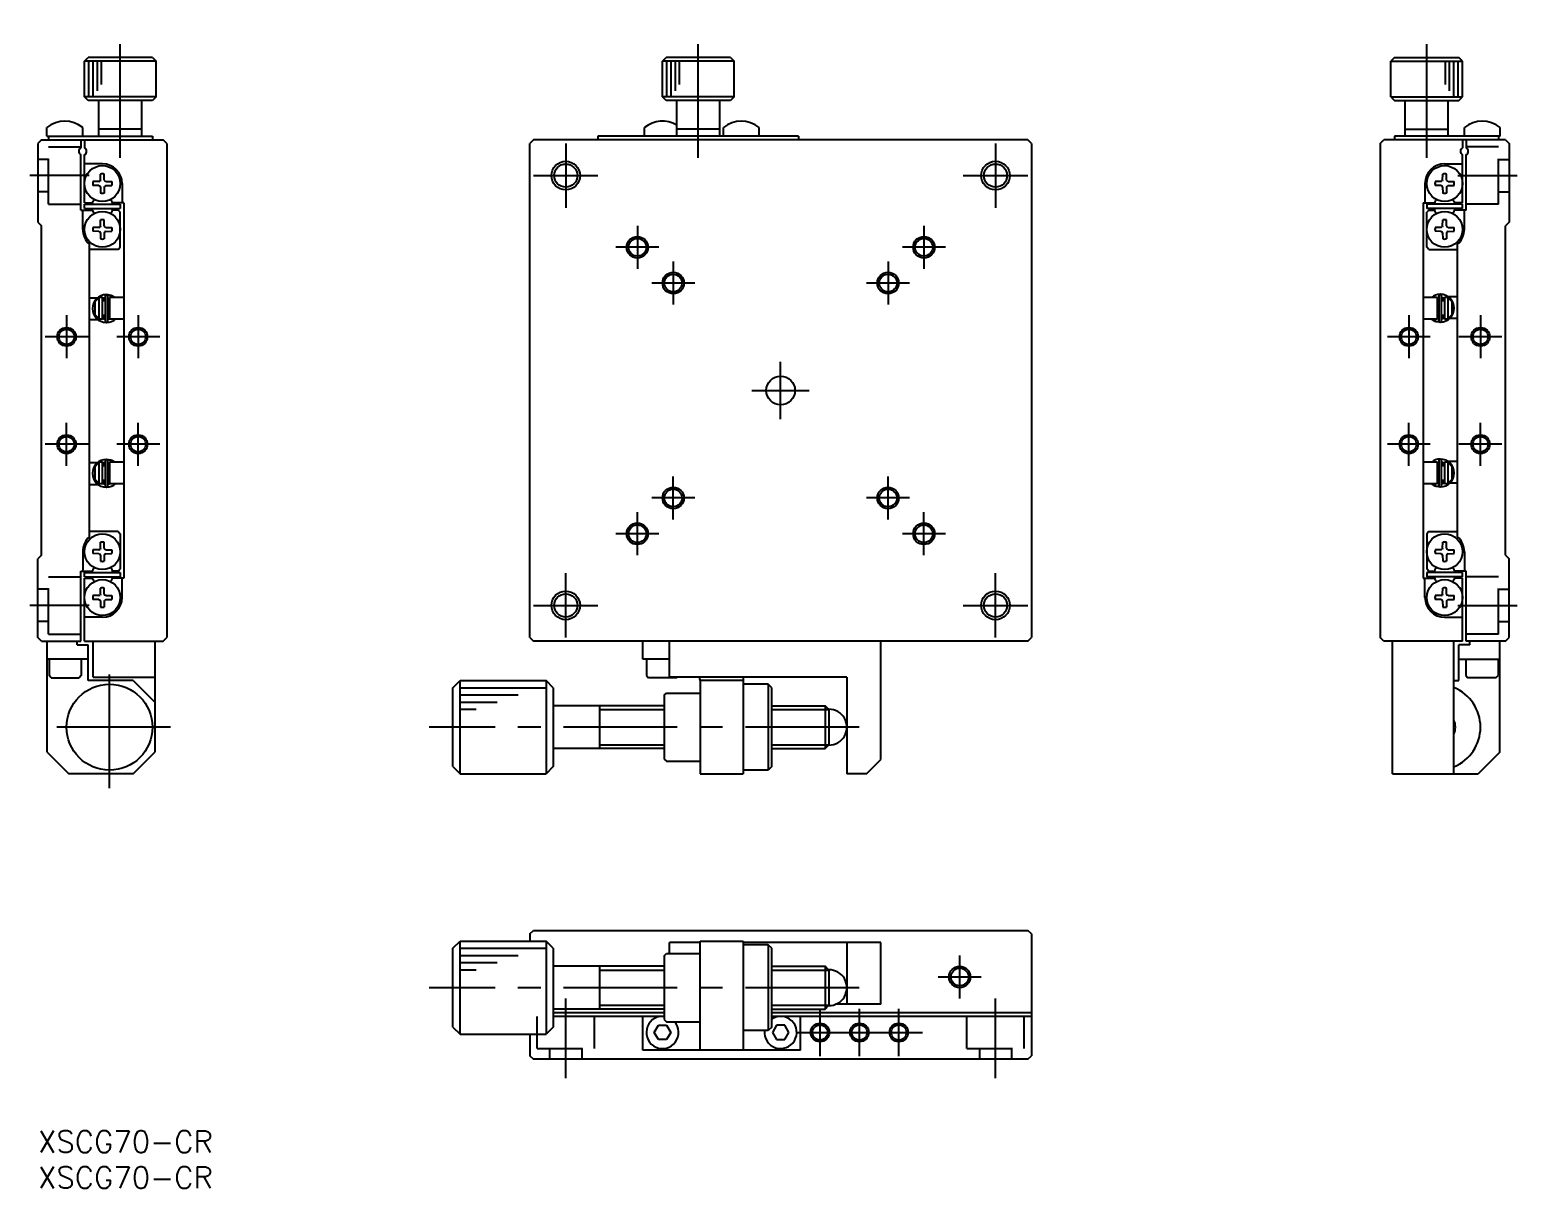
# Model space of a CAD drawing. Extents: x -1 to 207, y -8 to 292.
# Drawn here: x -1.1 to 206.5, y -8 to 153.7 of the extents above; entities that cross this region are included whole.
import ezdxf

# ---------------------------------------------------------------- set-up
doc = ezdxf.new("R2010")
doc.units = 0
doc.header["$LTSCALE"] = 0.5
doc.linetypes.add('CENTER', pattern=[50.8, 31.75, -6.35, 6.35, -6.35])
doc.linetypes.add('DASHED', pattern=[19.05, 12.7, -6.35])
for name, color, linetype in [('MSM_CENTER', 1, 'CENTER'), ('MSM_CONTINUOUS', 7, 'CONTINUOUS'), ('MSM_DASHED', 4, 'DASHED'), ('MSM_NARROW', 5, 'CONTINUOUS'), ('MSM_PART_NUMBER', 7, 'CONTINUOUS')]:
    doc.layers.add(name, color=color, linetype=linetype)
doc.styles.get("Standard").update_dxf_attribs({"font": 'txt.shx', "height": 3, "bigfont": 'bigfont.shx'})

# ---------------------------------------------------------------- blocks, each defined once
blk = doc.blocks.new('*U2')
at = {"layer": 'MSM_PART_NUMBER'}
blk.add_text('XSCG70-CR', height=3, dxfattribs=at).set_placement((0, -3))
blk = doc.blocks.new('*U3')
at = {"layer": 'MSM_PART_NUMBER'}
blk.add_text('XSCG70-CR', height=3, dxfattribs=at).set_placement((0, -8))

msp = doc.modelspace()

# ---------------------------------------------------------------- linework, layer by layer
at = {"layer": 'MSM_CENTER'}
for p, q in [((11.5, 135.84), (11.5, 153.74)), ((92.19, 135.84), (92.19, 153.74)), ((193.89, 135.84), (193.89, 153.74)), ((73.69, 137.87), (73.69, 128.87)), ((133.69, 137.87), (133.69, 128.87)), ((7.15, 133.37), (-1.14, 133.37)), ((69.19, 133.37), (78.19, 133.37)), ((129.19, 133.37), (138.19, 133.37)), ((198.24, 133.37), (206.53, 133.37)), ((83.69, 126.37), (83.69, 120.37)), ((123.69, 126.37), (123.69, 120.37)), ((86.69, 123.37), (80.69, 123.37)), ((126.69, 123.37), (120.69, 123.37)), ((88.69, 121.37), (88.69, 115.37)), ((118.69, 121.37), (118.69, 115.37)), ((91.69, 118.37), (85.69, 118.37)), ((121.69, 118.37), (115.69, 118.37)), ((4, 113.87), (4, 107.87)), ((14, 113.87), (14, 107.87)), ((191.39, 113.87), (191.39, 107.87)), ((201.39, 113.87), (201.39, 107.87)), ((7, 110.87), (1, 110.87)), ((17, 110.87), (11, 110.87)), ((194.39, 110.87), (188.39, 110.87)), ((204.39, 110.87), (198.39, 110.87)), ((103.69, 99.37), (103.69, 107.37)), ((99.69, 103.37), (107.69, 103.37)), ((4, 92.87), (4, 98.87)), ((14, 92.87), (14, 98.87)), ((191.39, 92.87), (191.39, 98.87)), ((201.39, 92.87), (201.39, 98.87)), ((7, 95.87), (1, 95.87)), ((17, 95.87), (11, 95.87)), ((194.39, 95.87), (188.39, 95.87)), ((204.39, 95.87), (198.39, 95.87)), ((88.69, 85.37), (88.69, 91.37)), ((118.69, 85.37), (118.69, 91.37)), ((91.69, 88.37), (85.69, 88.37)), ((121.69, 88.37), (115.69, 88.37)), ((83.69, 80.37), (83.69, 86.37)), ((123.69, 80.37), (123.69, 86.37)), ((86.69, 83.37), (80.69, 83.37)), ((126.69, 83.37), (120.69, 83.37)), ((73.69, 68.87), (73.69, 77.87)), ((133.69, 68.87), (133.69, 77.87)), ((7.15, 73.37), (-1.14, 73.37)), ((69.19, 73.37), (78.19, 73.37)), ((129.19, 73.37), (138.19, 73.37)), ((198.24, 73.37), (206.53, 73.37)), ((10, 47.87), (10, 64.87)), ((18.5, 56.37), (2.26, 56.37)), ((114.64, 56.37), (54.63, 56.37)), ((128.69, 18.5), (128.69, 24.5)), ((125.69, 21.5), (131.69, 21.5)), ((114.64, 20), (54.63, 20)), ((73.69, 7.37), (73.69, 18.5)), ((109.19, 10.45), (109.19, 17.05)), ((114.69, 10.45), (114.69, 17.05)), ((120.19, 10.45), (120.19, 17.05)), ((133.69, 7.37), (133.69, 18.5)), ((105.89, 13.75), (117.99, 13.75)), ((111.39, 13.75), (123.49, 13.75))]:
    msp.add_line(p, q, dxfattribs=at)
at = {"layer": 'MSM_CONTINUOUS'}
for p, q in [((6.5, 149.37), (7, 149.87)), ((16, 149.87), (7, 149.87)), ((16, 149.87), (16.5, 149.37)), ((87.19, 149.37), (87.69, 149.87)), ((96.69, 149.87), (87.69, 149.87)), ((96.69, 149.87), (97.19, 149.37)), ((189.39, 149.87), (188.89, 149.37)), ((189.39, 149.87), (198.39, 149.87)), ((198.89, 149.37), (198.39, 149.87)), ((6.5, 144.37), (6.5, 149.37)), ((16.5, 149.37), (6.5, 149.37)), ((16.5, 144.37), (16.5, 149.37)), ((87.19, 144.37), (87.19, 149.37)), ((97.19, 149.37), (87.19, 149.37)), ((97.19, 144.37), (97.19, 149.37)), ((188.89, 144.37), (188.89, 149.37)), ((188.89, 149.37), (198.89, 149.37)), ((198.89, 144.37), (198.89, 149.37)), ((7, 143.87), (6.5, 144.37)), ((16.5, 144.37), (6.5, 144.37)), ((16, 143.87), (7, 143.87)), ((8.5, 138.87), (8.5, 143.87)), ((14.5, 138.87), (14.5, 143.87)), ((16.5, 144.37), (16, 143.87)), ((87.69, 143.87), (87.19, 144.37)), ((97.19, 144.37), (87.19, 144.37)), ((96.69, 143.87), (87.69, 143.87)), ((89.19, 138.87), (89.19, 143.87)), ((95.19, 138.87), (95.19, 143.87)), ((97.19, 144.37), (96.69, 143.87)), ((188.89, 144.37), (189.39, 143.87)), ((188.89, 144.37), (198.89, 144.37)), ((189.39, 143.87), (198.39, 143.87)), ((190.89, 138.87), (190.89, 143.87)), ((196.89, 138.87), (196.89, 143.87)), ((198.39, 143.87), (198.89, 144.37)), ((1.25, 138.87), (1.25, 140.09)), ((6.25, 138.87), (6.25, 140.09)), ((14.5, 139.87), (8.5, 139.87)), ((84.69, 138.87), (84.69, 140.09)), ((95.19, 139.87), (89.19, 139.87)), ((95.69, 138.87), (95.69, 140.09)), ((100.69, 138.87), (100.69, 140.09)), ((190.89, 139.87), (196.89, 139.87)), ((199.14, 138.87), (199.14, 140.09)), ((204.14, 138.87), (204.14, 140.09)), ((0.5, 138.37), (0, 137.87)), ((0, 137.87), (0, 126.87)), ((0.5, 138.37), (17.5, 138.37)), ((1.25, 138.87), (16, 138.87)), ((1.5, 138.87), (1.5, 138.37)), ((6, 138.37), (6, 137.23)), ((6.5, 138.37), (6.5, 137.23)), ((16, 138.87), (16, 138.37)), ((18, 137.87), (17.5, 138.37)), ((18, 137.87), (18, 68.87)), ((69.19, 138.37), (68.69, 137.87)), ((68.69, 68.87), (68.69, 137.87)), ((138.19, 138.37), (69.19, 138.37)), ((78.19, 138.87), (78.19, 138.37)), ((106.19, 138.87), (78.19, 138.87)), ((106.19, 138.87), (106.19, 138.37)), ((138.69, 137.87), (138.19, 138.37)), ((138.69, 137.87), (138.69, 68.87)), ((138.69, 137.37), (138.69, 69.37)), ((187.39, 137.87), (187.89, 138.37)), ((187.39, 137.87), (187.39, 68.87)), ((204.89, 138.37), (187.89, 138.37)), ((204.14, 138.87), (189.39, 138.87)), ((189.39, 138.87), (189.39, 138.37)), ((198.89, 138.37), (198.89, 137.23)), ((199.39, 138.37), (199.39, 137.23)), ((203.89, 138.87), (203.89, 138.37)), ((204.89, 138.37), (205.39, 137.87)), ((205.39, 137.87), (205.39, 126.87)), ((6, 128.57), (6, 136.31)), ((6.5, 129.57), (6.5, 136.31)), ((9, 135.02), (6.5, 135.02)), ((196.39, 135.02), (198.89, 135.02)), ((198.89, 129.57), (198.89, 136.31)), ((199.39, 128.57), (199.39, 136.31)), ((8.73, 132.75), (8.74, 133.59)), ((9.27, 132.75), (9.26, 133.59)), ((196.11, 132.75), (196.13, 133.59)), ((196.66, 132.75), (196.65, 133.59)), ((8.5, 132.54), (7.68, 132.53)), ((8.5, 131.99), (7.68, 132.01)), ((8.5, 132.54), (8.67, 132.62)), ((8.5, 131.99), (8.67, 131.92)), ((8.73, 132.75), (8.67, 132.62)), ((8.73, 131.79), (8.67, 131.92)), ((8.73, 131.79), (8.74, 130.94)), ((9.27, 131.79), (9.26, 130.94)), ((9.27, 132.75), (9.33, 132.62)), ((9.27, 131.79), (9.33, 131.92)), ((9.5, 132.54), (9.33, 132.62)), ((9.5, 131.99), (9.33, 131.92)), ((9.5, 132.54), (10.32, 132.53)), ((9.5, 131.99), (10.32, 132.01)), ((11.75, 132.27), (11.75, 129.57)), ((193.64, 132.27), (193.64, 129.57)), ((195.89, 132.54), (195.06, 132.53)), ((195.89, 131.99), (195.06, 132.01)), ((195.89, 132.54), (196.05, 132.62)), ((195.89, 131.99), (196.05, 131.92)), ((196.11, 132.75), (196.05, 132.62)), ((196.11, 131.79), (196.05, 131.92)), ((196.11, 131.79), (196.13, 130.94)), ((196.66, 131.79), (196.65, 130.94)), ((196.66, 132.75), (196.72, 132.62)), ((196.66, 131.79), (196.72, 131.92)), ((196.89, 132.54), (196.72, 132.62)), ((196.89, 131.99), (196.72, 131.92)), ((196.89, 132.54), (197.71, 132.53)), ((196.89, 131.99), (197.71, 132.01)), ((6.5, 129.57), (7.59, 129.57)), ((6.5, 129.37), (11.5, 129.37)), ((6.5, 128.77), (6.5, 129.37)), ((6.5, 128.77), (11.5, 128.77)), ((12, 129.57), (10.41, 129.57)), ((11.5, 129.37), (11.5, 128.77)), ((12, 129.57), (12, 77.17)), ((193.39, 129.57), (194.97, 129.57)), ((193.39, 129.57), (193.39, 77.17)), ((198.89, 129.37), (193.89, 129.37)), ((193.89, 129.37), (193.89, 128.77)), ((198.89, 128.77), (193.89, 128.77)), ((198.89, 129.57), (197.8, 129.57)), ((198.89, 128.77), (198.89, 129.37)), ((0, 126.87), (0.5, 126.37)), ((6, 128.57), (7.59, 128.57)), ((6.25, 125.87), (6.25, 128.57)), ((8.73, 126.35), (8.74, 127.19)), ((9.27, 126.35), (9.26, 127.19)), ((11.2, 128.57), (10.41, 128.57)), ((11.2, 128.57), (11.5, 128.27)), ((11.5, 123.37), (11.5, 128.27)), ((194.19, 128.57), (193.89, 128.27)), ((193.89, 123.37), (193.89, 128.27)), ((194.19, 128.57), (194.97, 128.57)), ((196.11, 126.35), (196.13, 127.19)), ((196.66, 126.35), (196.65, 127.19)), ((199.39, 128.57), (197.8, 128.57)), ((199.14, 125.87), (199.14, 128.57)), ((205.39, 126.87), (204.89, 126.37)), ((0.5, 80.37), (0.5, 126.37)), ((8.5, 126.14), (7.68, 126.13)), ((8.5, 125.59), (7.68, 125.61)), ((8.5, 126.14), (8.67, 126.22)), ((8.5, 125.59), (8.67, 125.52)), ((8.73, 126.35), (8.67, 126.22)), ((8.73, 125.39), (8.67, 125.52)), ((8.73, 125.39), (8.74, 124.54)), ((9.27, 125.39), (9.26, 124.54)), ((9.27, 126.35), (9.33, 126.22)), ((9.27, 125.39), (9.33, 125.52)), ((9.5, 126.14), (9.33, 126.22)), ((9.5, 125.59), (9.33, 125.52)), ((9.5, 126.14), (10.32, 126.13)), ((9.5, 125.59), (10.32, 125.61)), ((195.89, 126.14), (195.06, 126.13)), ((195.89, 125.59), (195.06, 125.61)), ((195.89, 126.14), (196.05, 126.22)), ((195.89, 125.59), (196.05, 125.52)), ((196.11, 126.35), (196.05, 126.22)), ((196.11, 125.39), (196.05, 125.52)), ((196.11, 125.39), (196.13, 124.54)), ((196.66, 125.39), (196.65, 124.54)), ((196.66, 126.35), (196.72, 126.22)), ((196.66, 125.39), (196.72, 125.52)), ((196.89, 126.14), (196.72, 126.22)), ((196.89, 125.59), (196.72, 125.52)), ((196.89, 126.14), (197.71, 126.13)), ((196.89, 125.59), (197.71, 125.61)), ((204.89, 80.37), (204.89, 126.37)), ((7.2, 82.95), (7.2, 123.79)), ((11.2, 123.07), (7.2, 123.07)), ((11.2, 123.07), (11.5, 123.37)), ((194.19, 123.07), (193.89, 123.37)), ((194.19, 123.07), (198.19, 123.07)), ((198.19, 82.95), (198.19, 123.79)), ((8, 115.78), (8.5, 116.31)), ((8.5, 116.37), (8.5, 113.37)), ((9, 116.37), (8.5, 116.37)), ((9, 113.37), (9, 116.37)), ((9, 116.26), (9.38, 116.35)), ((9.38, 116.56), (9.38, 113.06)), ((10.36, 116.59), (9.6, 116.76)), ((9.77, 116.59), (9.76, 116.58)), ((9.8, 116.6), (9.77, 116.59)), ((9.77, 113.06), (9.77, 116.56)), ((9.84, 116.61), (9.8, 116.6)), ((9.87, 116.63), (9.84, 116.61)), ((9.9, 116.63), (9.87, 116.63)), ((9.93, 116.64), (9.9, 116.63)), ((9.97, 116.65), (9.93, 116.64)), ((10, 116.65), (9.97, 116.65)), ((10.04, 116.65), (10, 116.65)), ((10, 116.37), (10, 113.37)), ((12, 116.37), (10, 116.37)), ((10.07, 116.65), (10.04, 116.65)), ((10.1, 116.65), (10.07, 116.65)), ((10.14, 116.65), (10.1, 116.65)), ((10.17, 116.65), (10.14, 116.65)), ((10.21, 116.64), (10.17, 116.65)), ((10.24, 116.63), (10.21, 116.64)), ((10.27, 116.62), (10.24, 116.63)), ((10.27, 116.38), (10.26, 116.37)), ((10.31, 116.61), (10.27, 116.62)), ((10.34, 116.59), (10.27, 116.37)), ((10.28, 116.39), (10.27, 116.38)), ((10.29, 116.42), (10.28, 116.41)), ((10.28, 116.41), (10.28, 116.39)), ((10.3, 116.45), (10.29, 116.44)), ((10.29, 116.44), (10.29, 116.42)), ((10.31, 116.48), (10.3, 116.46)), ((10.3, 116.46), (10.3, 116.45)), ((10.34, 116.6), (10.31, 116.61)), ((10.32, 116.5), (10.31, 116.49)), ((10.31, 116.49), (10.31, 116.48)), ((10.33, 116.53), (10.32, 116.52)), ((10.32, 116.52), (10.32, 116.5)), ((10.33, 116.6), (10.34, 116.6)), ((10.34, 116.57), (10.33, 116.56)), ((10.33, 116.56), (10.33, 116.55)), ((10.33, 116.55), (10.33, 116.54)), ((10.33, 116.54), (10.33, 116.53)), ((10.73, 116.37), (10.34, 116.6)), ((10.34, 116.6), (10.34, 116.6)), ((10.34, 116.6), (10.34, 116.59)), ((10.34, 116.59), (10.34, 116.59)), ((10.34, 116.59), (10.34, 116.59)), ((10.34, 116.59), (10.34, 116.58)), ((10.34, 116.58), (10.34, 116.57)), ((10.34, 116.57), (10.34, 116.57)), ((195.39, 116.37), (193.39, 116.37)), ((195.01, 116.64), (195, 116.64)), ((195.05, 116.66), (195.01, 116.65)), ((195.01, 116.65), (195.02, 116.65)), ((195.02, 116.65), (195.02, 116.65)), ((195.02, 116.65), (195.02, 116.65)), ((195.06, 116.66), (195.05, 116.66)), ((195.05, 116.66), (195.05, 116.66)), ((195.07, 116.67), (195.06, 116.66)), ((195.06, 116.66), (195.06, 116.66)), ((195.06, 116.66), (195.06, 116.66)), ((195.06, 116.66), (195.06, 116.66)), ((195.06, 116.66), (195.06, 116.66)), ((195.07, 116.67), (195.07, 116.67)), ((195.07, 116.67), (195.07, 116.67)), ((195.07, 116.67), (195.07, 116.67)), ((195.07, 116.67), (195.07, 116.67)), ((195.39, 113.37), (195.39, 116.37)), ((195.39, 116.29), (195.39, 116.29)), ((195.58, 116.61), (195.58, 113.11)), ((195.97, 113.11), (195.97, 116.61)), ((195.97, 116.4), (196.39, 116.29)), ((196.19, 116.36), (196.19, 115.87)), ((196.39, 116.37), (196.39, 113.37)), ((196.89, 116.37), (196.39, 116.37)), ((198.19, 116.47), (196.87, 116.47)), ((196.89, 113.37), (196.89, 116.37)), ((196.89, 116.31), (197.39, 115.78)), ((8.28, 116.27), (7.2, 116.27)), ((8, 113.95), (8, 115.78)), ((9.38, 115.87), (9, 115.87)), ((9.2, 116.27), (9.02, 116.27)), ((9.2, 115.87), (9.2, 116.27)), ((9.77, 116.03), (9.78, 116.05)), ((9.77, 116.02), (9.77, 116.03)), ((9.77, 116), (9.77, 116.02)), ((9.77, 115.99), (9.77, 116)), ((9.77, 115.97), (9.77, 115.99)), ((9.77, 115.96), (9.77, 115.97)), ((10, 115.87), (9.77, 115.87)), ((9.78, 116.06), (9.79, 116.08)), ((9.78, 116.05), (9.78, 116.06)), ((9.79, 116.09), (9.8, 116.1)), ((9.79, 116.08), (9.79, 116.09)), ((9.8, 116.1), (9.81, 116.12)), ((9.81, 116.12), (9.82, 116.13)), ((9.82, 116.14), (9.83, 116.15)), ((9.82, 116.13), (9.82, 116.14)), ((9.83, 116.15), (9.84, 116.16)), ((9.84, 116.16), (9.85, 116.18)), ((9.85, 116.18), (9.86, 116.19)), ((9.86, 116.19), (9.88, 116.2)), ((9.88, 116.2), (9.89, 116.21)), ((9.89, 116.21), (9.9, 116.21)), ((9.9, 116.21), (9.91, 116.22)), ((9.91, 116.22), (9.93, 116.23)), ((9.93, 116.23), (9.94, 116.24)), ((9.94, 116.24), (9.95, 116.24)), ((9.95, 116.24), (9.97, 116.25)), ((9.97, 116.25), (9.98, 116.25)), ((9.98, 116.25), (10, 116.26)), ((10, 116.26), (10, 116.26)), ((195.39, 116.29), (195.4, 116.29)), ((195.58, 115.97), (195.39, 115.97)), ((195.58, 115.87), (195.39, 115.87)), ((195.4, 116.29), (195.42, 116.28)), ((195.42, 116.28), (195.43, 116.27)), ((195.43, 116.27), (195.44, 116.26)), ((195.44, 116.26), (195.46, 116.26)), ((195.46, 116.26), (195.47, 116.25)), ((195.47, 116.25), (195.48, 116.24)), ((195.48, 116.24), (195.49, 116.23)), ((195.49, 116.23), (195.5, 116.22)), ((195.5, 116.22), (195.51, 116.21)), ((195.51, 116.21), (195.52, 116.19)), ((195.52, 116.19), (195.53, 116.18)), ((195.53, 116.18), (195.54, 116.17)), ((195.54, 116.17), (195.55, 116.16)), ((195.55, 116.16), (195.55, 116.14)), ((195.55, 116.14), (195.56, 116.13)), ((195.56, 116.13), (195.56, 116.12)), ((195.56, 116.12), (195.57, 116.1)), ((195.57, 116.1), (195.57, 116.09)), ((195.57, 116.09), (195.58, 116.07)), ((195.58, 116.07), (195.58, 116.06)), ((195.58, 116.06), (195.58, 116.04)), ((195.58, 116.04), (195.58, 116.03)), ((195.58, 116.03), (195.58, 116.01)), ((195.58, 116.01), (195.58, 116.01)), ((196.19, 115.97), (195.97, 115.97)), ((196.39, 115.87), (195.97, 115.87)), ((197.39, 115.78), (197.39, 113.95)), ((7.2, 113.27), (8.39, 113.27)), ((8.5, 113.42), (8, 113.95)), ((8.5, 113.37), (9, 113.37)), ((9.38, 113.27), (8.99, 113.37)), ((9, 113.87), (9.38, 113.87)), ((9.2, 113.3), (9.2, 113.87)), ((9.2, 113.77), (9.38, 113.77)), ((9.77, 113.87), (10, 113.87)), ((9.77, 113.77), (10, 113.77)), ((9.77, 113.64), (9.77, 113.66)), ((9.77, 113.66), (9.77, 113.66)), ((9.77, 113.63), (9.77, 113.64)), ((9.77, 113.61), (9.77, 113.63)), ((9.77, 113.6), (9.77, 113.61)), ((9.78, 113.58), (9.77, 113.6)), ((10.15, 113.37), (9.77, 113.27)), ((9.78, 113.57), (9.78, 113.58)), ((9.79, 113.55), (9.78, 113.57)), ((9.79, 113.54), (9.79, 113.55)), ((9.8, 113.53), (9.79, 113.54)), ((9.8, 113.51), (9.8, 113.53)), ((9.81, 113.5), (9.8, 113.51)), ((9.82, 113.49), (9.81, 113.5)), ((9.83, 113.47), (9.82, 113.49)), ((9.84, 113.46), (9.83, 113.47)), ((9.85, 113.45), (9.84, 113.46)), ((9.86, 113.44), (9.85, 113.45)), ((9.87, 113.43), (9.86, 113.44)), ((9.88, 113.42), (9.87, 113.43)), ((9.89, 113.41), (9.88, 113.42)), ((9.91, 113.4), (9.89, 113.41)), ((9.92, 113.4), (9.91, 113.4)), ((9.93, 113.39), (9.92, 113.4)), ((9.95, 113.38), (9.93, 113.39)), ((9.96, 113.38), (9.95, 113.38)), ((9.98, 113.37), (9.96, 113.38)), ((9.99, 113.37), (9.98, 113.37)), ((10, 113.37), (9.99, 113.37)), ((10.14, 113.37), (10, 113.37)), ((10, 113.37), (12, 113.37)), ((10.28, 113), (10.28, 113)), ((10.28, 113), (10.28, 113)), ((10.28, 113), (10.28, 113)), ((10.28, 113), (10.28, 113)), ((10.28, 113), (10.29, 113)), ((10.29, 113), (10.29, 113.01)), ((10.29, 113.01), (10.29, 113.01)), ((10.29, 113.01), (10.29, 113.01)), ((10.29, 113.01), (10.3, 113.01)), ((10.29, 113), (10.29, 113)), ((10.3, 113.01), (10.34, 113.02)), ((10.3, 113.01), (10.3, 113.01)), ((10.33, 113.02), (10.33, 113.02)), ((10.33, 113.02), (10.33, 113.02)), ((10.34, 113.02), (10.33, 113.02)), ((10.34, 113.03), (10.34, 113.03)), ((10.34, 113.02), (10.35, 113.03)), ((193.39, 113.37), (195.39, 113.37)), ((194.53, 113.37), (195.02, 113.07)), ((194.99, 113.08), (195.75, 112.91)), ((195.01, 113.07), (195.11, 113.37)), ((195.01, 113.1), (195.02, 113.11)), ((195.01, 113.09), (195.01, 113.1)), ((195.01, 113.08), (195.01, 113.09)), ((195.01, 113.07), (195.01, 113.08)), ((195.01, 113.08), (195.01, 113.08)), ((195.01, 113.07), (195.04, 113.06)), ((195.02, 113.07), (195.01, 113.07)), ((195.01, 113.07), (195.01, 113.07)), ((195.01, 113.07), (195.01, 113.07)), ((195.02, 113.14), (195.03, 113.15)), ((195.02, 113.13), (195.02, 113.14)), ((195.02, 113.12), (195.02, 113.13)), ((195.02, 113.11), (195.02, 113.12)), ((195.03, 113.16), (195.04, 113.18)), ((195.03, 113.15), (195.03, 113.16)), ((195.04, 113.19), (195.05, 113.2)), ((195.04, 113.18), (195.04, 113.19)), ((195.04, 113.06), (195.08, 113.05)), ((195.05, 113.22), (195.06, 113.23)), ((195.05, 113.2), (195.05, 113.22)), ((195.06, 113.25), (195.07, 113.26)), ((195.06, 113.23), (195.06, 113.25)), ((195.07, 113.26), (195.08, 113.28)), ((195.08, 113.29), (195.09, 113.3)), ((195.08, 113.28), (195.08, 113.29)), ((195.08, 113.05), (195.11, 113.04)), ((195.09, 113.3), (195.1, 113.32)), ((195.1, 113.33), (195.11, 113.34)), ((195.1, 113.32), (195.1, 113.33)), ((195.11, 113.36), (195.12, 113.37)), ((195.11, 113.34), (195.11, 113.36)), ((195.11, 113.04), (195.14, 113.03)), ((195.14, 113.03), (195.18, 113.02)), ((195.18, 113.02), (195.21, 113.02)), ((195.21, 113.02), (195.25, 113.02)), ((195.25, 113.02), (195.28, 113.01)), ((195.28, 113.01), (195.31, 113.01)), ((195.31, 113.01), (195.35, 113.02)), ((195.35, 113.02), (195.38, 113.02)), ((195.38, 113.02), (195.42, 113.03)), ((195.39, 113.87), (195.58, 113.87)), ((195.4, 113.43), (195.39, 113.42)), ((195.41, 113.43), (195.4, 113.43)), ((195.42, 113.44), (195.41, 113.43)), ((195.44, 113.45), (195.42, 113.44)), ((195.42, 113.03), (195.45, 113.03)), ((195.45, 113.45), (195.44, 113.45)), ((195.46, 113.46), (195.45, 113.45)), ((195.45, 113.03), (195.48, 113.04)), ((195.47, 113.47), (195.46, 113.46)), ((195.49, 113.48), (195.47, 113.47)), ((195.48, 113.04), (195.51, 113.05)), ((195.5, 113.49), (195.49, 113.48)), ((195.51, 113.5), (195.5, 113.49)), ((195.52, 113.52), (195.51, 113.5)), ((195.51, 113.05), (195.55, 113.07)), ((195.53, 113.53), (195.52, 113.52)), ((195.54, 113.55), (195.53, 113.54)), ((195.53, 113.54), (195.53, 113.53)), ((195.55, 113.57), (195.54, 113.55)), ((195.56, 113.58), (195.55, 113.57)), ((195.55, 113.07), (195.58, 113.08)), ((195.57, 113.61), (195.56, 113.59)), ((195.56, 113.59), (195.56, 113.58)), ((195.58, 113.64), (195.57, 113.62)), ((195.57, 113.62), (195.57, 113.61)), ((195.58, 113.71), (195.58, 113.7)), ((195.58, 113.7), (195.58, 113.68)), ((195.58, 113.68), (195.58, 113.67)), ((195.58, 113.67), (195.58, 113.65)), ((195.58, 113.65), (195.58, 113.64)), ((195.58, 113.08), (195.59, 113.08)), ((195.97, 113.87), (196.39, 113.87)), ((196.39, 113.43), (195.97, 113.31)), ((196.19, 113.87), (196.19, 113.47)), ((196.19, 113.47), (196.39, 113.47)), ((196.39, 113.37), (196.89, 113.37)), ((197.39, 113.95), (196.89, 113.42)), ((197.14, 113.47), (198.19, 113.47)), ((9.38, 93.56), (9.38, 90.06)), ((10.35, 93.59), (9.6, 93.76)), ((9.77, 93.59), (9.76, 93.58)), ((9.8, 93.6), (9.77, 93.59)), ((9.77, 90.06), (9.77, 93.56)), ((9.84, 93.61), (9.8, 93.6)), ((9.87, 93.63), (9.84, 93.61)), ((9.9, 93.63), (9.87, 93.63)), ((9.93, 93.64), (9.9, 93.63)), ((9.97, 93.65), (9.93, 93.64)), ((10, 93.65), (9.97, 93.65)), ((10.04, 93.65), (10, 93.65)), ((10.07, 93.65), (10.04, 93.65)), ((10.1, 93.65), (10.07, 93.65)), ((10.14, 93.65), (10.1, 93.65)), ((10.17, 93.65), (10.14, 93.65)), ((10.21, 93.64), (10.17, 93.65)), ((10.24, 93.63), (10.21, 93.64)), ((10.27, 93.62), (10.24, 93.63)), ((10.31, 93.61), (10.27, 93.62)), ((10.34, 93.59), (10.27, 93.37)), ((10.3, 93.45), (10.29, 93.44)), ((10.31, 93.48), (10.3, 93.46)), ((10.3, 93.46), (10.3, 93.45)), ((10.34, 93.6), (10.31, 93.61)), ((10.32, 93.5), (10.31, 93.49)), ((10.31, 93.49), (10.31, 93.48)), ((10.33, 93.53), (10.32, 93.52)), ((10.32, 93.52), (10.32, 93.5)), ((10.33, 93.6), (10.34, 93.6)), ((10.34, 93.57), (10.33, 93.56)), ((10.33, 93.56), (10.33, 93.55)), ((10.33, 93.55), (10.33, 93.54)), ((10.33, 93.54), (10.33, 93.53)), ((10.73, 93.37), (10.34, 93.6)), ((10.34, 93.6), (10.34, 93.6)), ((10.34, 93.6), (10.34, 93.59)), ((10.34, 93.59), (10.34, 93.59)), ((10.34, 93.59), (10.34, 93.59)), ((10.34, 93.59), (10.34, 93.58)), ((10.34, 93.58), (10.34, 93.57)), ((10.34, 93.57), (10.34, 93.57)), ((10.36, 93.59), (10.35, 93.59)), ((195.01, 93.64), (195, 93.64)), ((195.05, 93.66), (195.01, 93.65)), ((195.01, 93.65), (195.02, 93.65)), ((195.02, 93.65), (195.02, 93.65)), ((195.02, 93.65), (195.02, 93.65)), ((195.06, 93.66), (195.05, 93.66)), ((195.05, 93.66), (195.05, 93.66)), ((195.07, 93.67), (195.06, 93.66)), ((195.06, 93.66), (195.06, 93.66)), ((195.06, 93.66), (195.06, 93.66)), ((195.06, 93.66), (195.06, 93.66)), ((195.06, 93.66), (195.06, 93.66)), ((195.07, 93.67), (195.07, 93.67)), ((195.07, 93.67), (195.07, 93.67)), ((195.07, 93.67), (195.07, 93.67)), ((195.07, 93.67), (195.07, 93.67)), ((195.58, 93.61), (195.58, 90.11)), ((195.97, 90.11), (195.97, 93.61)), ((198.19, 93.47), (196.87, 93.47)), ((8.28, 93.27), (7.2, 93.27)), ((8, 92.78), (8.5, 93.31)), ((8, 90.95), (8, 92.78)), ((8.5, 93.37), (8.5, 90.37)), ((9, 93.37), (8.5, 93.37)), ((9, 90.37), (9, 93.37)), ((9, 93.26), (9.38, 93.35)), ((9.38, 92.87), (9, 92.87)), ((9.2, 93.27), (9.02, 93.27)), ((9.2, 92.87), (9.2, 93.27)), ((9.77, 93.03), (9.78, 93.05)), ((9.77, 93.02), (9.77, 93.03)), ((9.77, 93), (9.77, 93.02)), ((9.77, 92.99), (9.77, 93)), ((9.77, 92.97), (9.77, 92.99)), ((9.77, 92.96), (9.77, 92.97)), ((10, 92.87), (9.77, 92.87)), ((9.78, 93.06), (9.79, 93.08)), ((9.78, 93.05), (9.78, 93.06)), ((9.79, 93.09), (9.8, 93.1)), ((9.79, 93.08), (9.79, 93.09)), ((9.8, 93.1), (9.81, 93.12)), ((9.81, 93.12), (9.82, 93.13)), ((9.82, 93.14), (9.83, 93.15)), ((9.82, 93.13), (9.82, 93.14)), ((9.83, 93.15), (9.84, 93.16)), ((9.84, 93.16), (9.85, 93.18)), ((9.85, 93.18), (9.86, 93.19)), ((9.86, 93.19), (9.88, 93.2)), ((9.88, 93.2), (9.89, 93.21)), ((9.89, 93.21), (9.9, 93.21)), ((9.9, 93.21), (9.91, 93.22)), ((9.91, 93.22), (9.93, 93.23)), ((9.93, 93.23), (9.94, 93.24)), ((9.94, 93.24), (9.95, 93.24)), ((9.95, 93.24), (9.97, 93.25)), ((9.97, 93.25), (9.98, 93.25)), ((9.98, 93.25), (10, 93.26)), ((10, 93.37), (10, 90.37)), ((12, 93.37), (10, 93.37)), ((10, 93.26), (10, 93.26)), ((10.27, 93.38), (10.26, 93.37)), ((10.28, 93.39), (10.27, 93.38)), ((10.29, 93.42), (10.28, 93.41)), ((10.28, 93.41), (10.28, 93.39)), ((10.29, 93.44), (10.29, 93.42)), ((195.39, 93.37), (193.39, 93.37)), ((195.39, 90.37), (195.39, 93.37)), ((195.39, 93.29), (195.39, 93.29)), ((195.39, 93.29), (195.4, 93.29)), ((195.58, 92.97), (195.39, 92.97)), ((195.58, 92.87), (195.39, 92.87)), ((195.4, 93.29), (195.42, 93.28)), ((195.42, 93.28), (195.43, 93.27)), ((195.43, 93.27), (195.44, 93.26)), ((195.44, 93.26), (195.46, 93.26)), ((195.46, 93.26), (195.47, 93.25)), ((195.47, 93.25), (195.48, 93.24)), ((195.48, 93.24), (195.49, 93.23)), ((195.49, 93.23), (195.5, 93.22)), ((195.5, 93.22), (195.51, 93.21)), ((195.51, 93.21), (195.52, 93.19)), ((195.52, 93.19), (195.53, 93.18)), ((195.53, 93.18), (195.54, 93.17)), ((195.54, 93.17), (195.55, 93.16)), ((195.55, 93.16), (195.55, 93.14)), ((195.55, 93.14), (195.56, 93.13)), ((195.56, 93.13), (195.56, 93.12)), ((195.56, 93.12), (195.57, 93.1)), ((195.57, 93.1), (195.57, 93.09)), ((195.57, 93.09), (195.58, 93.07)), ((195.58, 93.07), (195.58, 93.06)), ((195.58, 93.06), (195.58, 93.04)), ((195.58, 93.04), (195.58, 93.03)), ((195.58, 93.03), (195.58, 93.01)), ((195.58, 93.01), (195.58, 93.01)), ((196.19, 92.97), (195.97, 92.97)), ((196.39, 92.87), (195.97, 92.87)), ((195.97, 93.4), (196.39, 93.29)), ((196.19, 93.36), (196.19, 92.87)), ((196.39, 93.37), (196.39, 90.37)), ((196.89, 93.37), (196.39, 93.37)), ((196.89, 90.37), (196.89, 93.37)), ((196.89, 93.31), (197.39, 92.78)), ((197.39, 92.78), (197.39, 90.95)), ((7.2, 90.27), (8.39, 90.27)), ((8.5, 90.42), (8, 90.95)), ((8.5, 90.37), (9, 90.37)), ((9.38, 90.27), (8.99, 90.37)), ((9, 90.87), (9.38, 90.87)), ((9.2, 90.3), (9.2, 90.87)), ((9.2, 90.77), (9.38, 90.77)), ((9.77, 90.87), (10, 90.87)), ((9.77, 90.77), (10, 90.77)), ((9.77, 90.64), (9.77, 90.66)), ((9.77, 90.66), (9.77, 90.66)), ((9.77, 90.63), (9.77, 90.64)), ((9.77, 90.61), (9.77, 90.63)), ((9.77, 90.6), (9.77, 90.61)), ((9.78, 90.58), (9.77, 90.6)), ((10.15, 90.37), (9.77, 90.27)), ((9.78, 90.57), (9.78, 90.58)), ((9.79, 90.55), (9.78, 90.57)), ((9.79, 90.54), (9.79, 90.55)), ((9.8, 90.53), (9.79, 90.54)), ((9.8, 90.51), (9.8, 90.53)), ((9.81, 90.5), (9.8, 90.51)), ((9.82, 90.49), (9.81, 90.5)), ((9.83, 90.47), (9.82, 90.49)), ((9.84, 90.46), (9.83, 90.47)), ((9.85, 90.45), (9.84, 90.46)), ((9.86, 90.44), (9.85, 90.45)), ((9.87, 90.43), (9.86, 90.44)), ((9.88, 90.42), (9.87, 90.43)), ((9.89, 90.41), (9.88, 90.42)), ((9.91, 90.4), (9.89, 90.41)), ((9.92, 90.4), (9.91, 90.4)), ((9.93, 90.39), (9.92, 90.4)), ((9.95, 90.38), (9.93, 90.39)), ((9.96, 90.38), (9.95, 90.38)), ((9.98, 90.37), (9.96, 90.38)), ((9.99, 90.37), (9.98, 90.37)), ((10, 90.37), (9.99, 90.37)), ((10.14, 90.37), (10, 90.37)), ((10, 90.37), (12, 90.37)), ((10.28, 90), (10.28, 90)), ((10.28, 90), (10.28, 90)), ((10.28, 90), (10.28, 90)), ((10.28, 90), (10.28, 90)), ((10.28, 90), (10.29, 90)), ((10.29, 90), (10.29, 90.01)), ((10.29, 90.01), (10.29, 90.01)), ((10.29, 90.01), (10.29, 90.01)), ((10.29, 90.01), (10.3, 90.01)), ((10.29, 90), (10.29, 90)), ((10.3, 90.01), (10.34, 90.02)), ((10.3, 90.01), (10.3, 90.01)), ((10.33, 90.02), (10.33, 90.02)), ((10.33, 90.02), (10.33, 90.02)), ((10.34, 90.02), (10.33, 90.02)), ((10.34, 90.02), (10.35, 90.03)), ((193.39, 90.37), (195.39, 90.37)), ((194.53, 90.37), (195.02, 90.07)), ((194.99, 90.08), (195.01, 90.07)), ((195.01, 90.07), (195.11, 90.37)), ((195.01, 90.1), (195.02, 90.11)), ((195.01, 90.09), (195.01, 90.1)), ((195.01, 90.08), (195.01, 90.09)), ((195.01, 90.07), (195.01, 90.08)), ((195.01, 90.08), (195.01, 90.08)), ((195.01, 90.07), (195.75, 89.91)), ((195.01, 90.07), (195.04, 90.06)), ((195.02, 90.07), (195.01, 90.07)), ((195.01, 90.07), (195.01, 90.07)), ((195.01, 90.07), (195.01, 90.07)), ((195.02, 90.14), (195.03, 90.15)), ((195.02, 90.13), (195.02, 90.14)), ((195.02, 90.12), (195.02, 90.13)), ((195.02, 90.11), (195.02, 90.12)), ((195.03, 90.16), (195.04, 90.18)), ((195.03, 90.15), (195.03, 90.16)), ((195.04, 90.19), (195.05, 90.2)), ((195.04, 90.18), (195.04, 90.19)), ((195.04, 90.06), (195.08, 90.05)), ((195.05, 90.22), (195.06, 90.23)), ((195.05, 90.2), (195.05, 90.22)), ((195.06, 90.25), (195.07, 90.26)), ((195.06, 90.23), (195.06, 90.25)), ((195.07, 90.26), (195.08, 90.28)), ((195.08, 90.29), (195.09, 90.3)), ((195.08, 90.28), (195.08, 90.29)), ((195.08, 90.05), (195.11, 90.04)), ((195.09, 90.3), (195.1, 90.32)), ((195.1, 90.33), (195.11, 90.34)), ((195.1, 90.32), (195.1, 90.33)), ((195.11, 90.36), (195.12, 90.37)), ((195.11, 90.34), (195.11, 90.36)), ((195.11, 90.04), (195.14, 90.03)), ((195.14, 90.03), (195.18, 90.02)), ((195.18, 90.02), (195.21, 90.02)), ((195.21, 90.02), (195.25, 90.02)), ((195.25, 90.02), (195.28, 90.01)), ((195.28, 90.01), (195.31, 90.01)), ((195.31, 90.01), (195.35, 90.02)), ((195.35, 90.02), (195.38, 90.02)), ((195.38, 90.02), (195.42, 90.03)), ((195.39, 90.87), (195.58, 90.87)), ((195.4, 90.43), (195.39, 90.42)), ((195.41, 90.43), (195.4, 90.43)), ((195.42, 90.44), (195.41, 90.43)), ((195.44, 90.45), (195.42, 90.44)), ((195.42, 90.03), (195.45, 90.03)), ((195.45, 90.45), (195.44, 90.45)), ((195.46, 90.46), (195.45, 90.45)), ((195.45, 90.03), (195.48, 90.04)), ((195.47, 90.47), (195.46, 90.46)), ((195.49, 90.48), (195.47, 90.47)), ((195.48, 90.04), (195.51, 90.05)), ((195.5, 90.49), (195.49, 90.48)), ((195.51, 90.5), (195.5, 90.49)), ((195.52, 90.52), (195.51, 90.5)), ((195.51, 90.05), (195.55, 90.07)), ((195.53, 90.53), (195.52, 90.52)), ((195.54, 90.55), (195.53, 90.54)), ((195.53, 90.54), (195.53, 90.53)), ((195.55, 90.57), (195.54, 90.55)), ((195.56, 90.58), (195.55, 90.57)), ((195.55, 90.07), (195.58, 90.08)), ((195.57, 90.61), (195.56, 90.59)), ((195.56, 90.59), (195.56, 90.58)), ((195.58, 90.64), (195.57, 90.62)), ((195.57, 90.62), (195.57, 90.61)), ((195.58, 90.71), (195.58, 90.7)), ((195.58, 90.7), (195.58, 90.68)), ((195.58, 90.68), (195.58, 90.67)), ((195.58, 90.67), (195.58, 90.65)), ((195.58, 90.65), (195.58, 90.64)), ((195.58, 90.08), (195.59, 90.08)), ((195.97, 90.87), (196.39, 90.87)), ((196.39, 90.43), (195.97, 90.31)), ((196.19, 90.87), (196.19, 90.47)), ((196.19, 90.47), (196.39, 90.47)), ((196.39, 90.37), (196.89, 90.37)), ((197.39, 90.95), (196.89, 90.42)), ((197.14, 90.47), (198.19, 90.47)), ((11.2, 83.67), (7.2, 83.67)), ((11.2, 83.67), (11.5, 83.37)), ((11.5, 83.37), (11.5, 78.47)), ((194.19, 83.67), (193.89, 83.37)), ((193.89, 83.37), (193.89, 78.47)), ((194.19, 83.67), (198.19, 83.67)), ((8.5, 81.14), (7.68, 81.13)), ((8.5, 81.14), (8.67, 81.22)), ((8.73, 81.35), (8.67, 81.22)), ((8.73, 81.35), (8.74, 82.19)), ((9.27, 81.35), (9.26, 82.19)), ((9.27, 81.35), (9.33, 81.22)), ((9.5, 81.14), (9.33, 81.22)), ((9.5, 81.14), (10.32, 81.13)), ((195.89, 81.14), (195.06, 81.13)), ((195.89, 81.14), (196.05, 81.22)), ((196.11, 81.35), (196.05, 81.22)), ((196.11, 81.35), (196.13, 82.19)), ((196.66, 81.35), (196.65, 82.19)), ((196.66, 81.35), (196.72, 81.22)), ((196.89, 81.14), (196.72, 81.22)), ((196.89, 81.14), (197.71, 81.13)), ((0.5, 80.37), (0, 79.87)), ((0, 68.87), (0, 79.87)), ((6.25, 80.87), (6.25, 78.17)), ((8.5, 80.59), (7.68, 80.61)), ((8.5, 80.59), (8.67, 80.52)), ((8.73, 80.39), (8.67, 80.52)), ((8.73, 80.39), (8.74, 79.54)), ((9.27, 80.39), (9.26, 79.54)), ((9.27, 80.39), (9.33, 80.52)), ((9.5, 80.59), (9.33, 80.52)), ((9.5, 80.59), (10.32, 80.61)), ((195.89, 80.59), (195.06, 80.61)), ((195.89, 80.59), (196.05, 80.52)), ((196.11, 80.39), (196.05, 80.52)), ((196.11, 80.39), (196.13, 79.54)), ((196.66, 80.39), (196.65, 79.54)), ((196.66, 80.39), (196.72, 80.52)), ((196.89, 80.59), (196.72, 80.52)), ((196.89, 80.59), (197.71, 80.61)), ((199.14, 80.87), (199.14, 78.17)), ((204.89, 80.37), (205.39, 79.87)), ((205.39, 68.87), (205.39, 79.87)), ((6, 68.37), (6, 78.17)), ((6, 78.17), (7.59, 78.17)), ((6.5, 77.97), (11.5, 77.97)), ((6.5, 77.37), (6.5, 77.97)), ((6.5, 77.37), (11.5, 77.37)), ((6.5, 68.37), (6.5, 77.17)), ((6.5, 77.17), (7.59, 77.17)), ((11.2, 78.17), (10.41, 78.17)), ((12, 77.17), (10.41, 77.17)), ((11.2, 78.17), (11.5, 78.47)), ((11.5, 77.97), (11.5, 77.37)), ((11.75, 74.47), (11.75, 77.17)), ((193.39, 77.17), (194.97, 77.17)), ((193.64, 74.47), (193.64, 77.17)), ((194.19, 78.17), (193.89, 78.47)), ((198.89, 77.97), (193.89, 77.97)), ((193.89, 77.97), (193.89, 77.37)), ((198.89, 77.37), (193.89, 77.37)), ((194.19, 78.17), (194.97, 78.17)), ((199.39, 78.17), (197.8, 78.17)), ((198.89, 77.17), (197.8, 77.17)), ((198.89, 77.37), (198.89, 77.97)), ((198.89, 68.37), (198.89, 77.17)), ((199.39, 68.37), (199.39, 78.17)), ((8.5, 74.74), (8.67, 74.82)), ((8.73, 74.95), (8.67, 74.82)), ((8.73, 74.95), (8.74, 75.79)), ((9.27, 74.95), (9.26, 75.79)), ((9.27, 74.95), (9.33, 74.82)), ((9.5, 74.74), (9.33, 74.82)), ((195.89, 74.74), (196.05, 74.82)), ((196.11, 74.95), (196.05, 74.82)), ((196.11, 74.95), (196.13, 75.79)), ((196.66, 74.95), (196.65, 75.79)), ((196.66, 74.95), (196.72, 74.82)), ((196.89, 74.74), (196.72, 74.82)), ((8.5, 74.74), (7.68, 74.73)), ((8.5, 74.19), (7.68, 74.21)), ((8.5, 74.19), (8.67, 74.12)), ((8.73, 73.99), (8.67, 74.12)), ((8.73, 73.99), (8.74, 73.14)), ((9.27, 73.99), (9.26, 73.14)), ((9.27, 73.99), (9.33, 74.12)), ((9.5, 74.19), (9.33, 74.12)), ((9.5, 74.74), (10.32, 74.73)), ((9.5, 74.19), (10.32, 74.21)), ((195.89, 74.74), (195.06, 74.73)), ((195.89, 74.19), (195.06, 74.21)), ((195.89, 74.19), (196.05, 74.12)), ((196.11, 73.99), (196.05, 74.12)), ((196.11, 73.99), (196.13, 73.14)), ((196.66, 73.99), (196.65, 73.14)), ((196.66, 73.99), (196.72, 74.12)), ((196.89, 74.19), (196.72, 74.12)), ((196.89, 74.74), (197.71, 74.73)), ((196.89, 74.19), (197.71, 74.21)), ((9, 71.72), (6.5, 71.72)), ((196.39, 71.72), (198.89, 71.72)), ((0.5, 68.37), (0, 68.87)), ((17.5, 68.37), (18, 68.87)), ((68.69, 68.87), (69.19, 68.37)), ((138.19, 68.37), (138.69, 68.87)), ((187.89, 68.37), (187.39, 68.87)), ((204.89, 68.37), (205.39, 68.87)), ((0.5, 68.37), (6, 68.37)), ((1.3, 52.87), (1.3, 68.37)), ((5.5, 67.87), (5.5, 68.37)), ((5.5, 67.87), (7, 67.87)), ((6.5, 68.37), (17.5, 68.37)), ((7, 62.87), (7, 67.87)), ((7.7, 63.37), (7.7, 68.37)), ((16.3, 68.37), (16.3, 52.87)), ((138.19, 68.37), (69.19, 68.37)), ((84.44, 65.87), (84.44, 68.37)), ((88.19, 63.37), (88.19, 68.37)), ((117.69, 51.87), (117.69, 68.37)), ((198.89, 68.37), (187.89, 68.37)), ((189.09, 49.87), (189.09, 68.37)), ((197.69, 49.87), (197.69, 68.37)), ((198.39, 62.87), (198.39, 67.87)), ((199.89, 67.87), (198.39, 67.87)), ((204.89, 68.37), (199.39, 68.37)), ((199.89, 67.87), (199.89, 68.37)), ((204.09, 52.87), (204.09, 68.37)), ((7, 65.87), (1.3, 65.87)), ((1.55, 65.87), (1.55, 63.57)), ((6.05, 65.87), (6.05, 63.57)), ((88.19, 65.87), (84.44, 65.87)), ((84.94, 65.87), (84.94, 63.57)), ((198.39, 65.87), (204.09, 65.87)), ((199.34, 65.87), (199.34, 63.57)), ((203.84, 65.87), (203.84, 63.57)), ((1.85, 63.27), (1.55, 63.57)), ((1.85, 63.27), (5.75, 63.27)), ((6.05, 63.57), (5.75, 63.27)), ((13.3, 62.87), (7, 62.87)), ((7.7, 63.37), (16.3, 63.37)), ((13.3, 62.87), (16.3, 59.87)), ((57.94, 61.87), (58.94, 62.87)), ((58.94, 62.87), (70.94, 62.87)), ((58.94, 49.87), (58.94, 62.87)), ((71.94, 61.87), (70.94, 62.87)), ((70.94, 62.87), (70.94, 49.87)), ((84.94, 63.57), (85.24, 63.27)), ((89.14, 63.27), (85.24, 63.27)), ((112.94, 63.37), (88.19, 63.37)), ((89.14, 63.27), (89.24, 63.37)), ((92.44, 62.87), (92.44, 49.87)), ((98.44, 62.87), (92.44, 62.87)), ((98.44, 62.87), (98.44, 49.87)), ((101.94, 62.37), (98.44, 62.37)), ((101.94, 62.37), (101.94, 50.37)), ((102.44, 61.87), (101.94, 62.37)), ((112.94, 63.37), (112.94, 49.87)), ((197.69, 62.87), (198.39, 62.87)), ((199.34, 63.57), (199.64, 63.27)), ((203.54, 63.27), (199.64, 63.27)), ((203.54, 63.27), (203.84, 63.57)), ((57.94, 50.87), (57.94, 61.87)), ((71.94, 61.87), (71.94, 50.87)), ((87.44, 60.82), (87.74, 61.12)), ((87.44, 60.82), (87.44, 51.92)), ((87.74, 61.12), (92.44, 61.12)), ((102.44, 50.87), (102.44, 61.87)), ((87.44, 59.37), (71.94, 59.37)), ((78.44, 53.37), (78.44, 59.37)), ((102.44, 59.37), (109.9, 59.37)), ((109.9, 59.37), (109.9, 53.37)), ((110.44, 58.83), (109.9, 59.37)), ((110.44, 58.83), (110.44, 53.91)), ((1.3, 52.87), (4.3, 49.87)), ((13.3, 49.87), (16.3, 52.87)), ((87.44, 53.37), (71.94, 53.37)), ((87.44, 51.92), (87.74, 51.62)), ((102.44, 53.37), (109.9, 53.37)), ((109.9, 53.37), (110.44, 53.91)), ((204.09, 52.87), (201.09, 49.87)), ((13.3, 49.87), (4.3, 49.87)), ((57.94, 50.87), (58.94, 49.87)), ((58.94, 49.87), (70.94, 49.87)), ((71.94, 50.87), (70.94, 49.87)), ((87.74, 51.62), (92.44, 51.62)), ((92.44, 49.87), (98.44, 49.87)), ((101.94, 50.37), (98.44, 50.37)), ((102.44, 50.87), (101.94, 50.37)), ((115.69, 49.87), (112.94, 49.87)), ((115.69, 49.87), (117.69, 51.87)), ((189.09, 49.87), (201.09, 49.87)), ((68.69, 27.5), (69.19, 28)), ((68.69, 27.5), (68.69, 26.5)), ((69.19, 28), (138.19, 28)), ((138.69, 27.5), (138.19, 28)), ((138.69, 27.5), (138.69, 10.5)), ((57.94, 25.5), (58.94, 26.5)), ((57.94, 14.5), (57.94, 25.5)), ((58.94, 26.5), (70.94, 26.5)), ((58.94, 13.5), (58.94, 26.5)), ((71.94, 25.5), (70.94, 26.5)), ((70.94, 26.5), (70.94, 13.5)), ((71.94, 25.5), (71.94, 14.5)), ((92.44, 26.3), (88.19, 26.3)), ((88.19, 24.75), (88.19, 26.3)), ((92.44, 11.3), (92.44, 26.5)), ((92.44, 26.5), (98.44, 26.5)), ((98.44, 26.5), (98.44, 11.3)), ((117.69, 26.3), (98.44, 26.3)), ((101.94, 26), (98.44, 26)), ((101.94, 26), (101.94, 14)), ((102.44, 25.5), (101.94, 26)), ((102.44, 14.5), (102.44, 25.5)), ((112.94, 26.3), (112.94, 17.7)), ((117.69, 17.7), (117.69, 26.3)), ((87.44, 23), (71.94, 23)), ((78.44, 17), (78.44, 23)), ((87.44, 24.45), (87.74, 24.75)), ((87.44, 24.45), (87.44, 15.55)), ((87.74, 24.75), (92.44, 24.75)), ((102.44, 23), (109.9, 23)), ((109.9, 23), (109.9, 17)), ((110.44, 22.46), (109.9, 23)), ((110.44, 22.46), (110.44, 17.54)), ((87.44, 17), (71.94, 17)), ((102.44, 17), (109.9, 17)), ((109.9, 17), (110.44, 17.54)), ((117.69, 17.7), (111.42, 17.7)), ((87.44, 16.5), (71.94, 16.5)), ((87.44, 16), (71.94, 16)), ((84.44, 11.3), (84.44, 16)), ((86.04, 13.75), (86.62, 14.75)), ((86.62, 14.75), (87.77, 14.75)), ((87.44, 15.55), (87.74, 15.25)), ((87.74, 15.25), (92.44, 15.25)), ((87.77, 14.75), (88.35, 13.75)), ((138.69, 16.5), (102.44, 16.5)), ((138.69, 16), (102.44, 16)), ((103.12, 14.75), (102.54, 13.75)), ((104.27, 14.75), (103.12, 14.75)), ((104.85, 13.75), (104.27, 14.75)), ((106.44, 11.3), (106.44, 16)), ((57.94, 14.5), (58.94, 13.5)), ((58.94, 13.5), (70.94, 13.5)), ((68.69, 13.5), (68.69, 10.5)), ((71.94, 14.5), (70.94, 13.5)), ((86.62, 12.75), (86.04, 13.75)), ((87.77, 12.75), (86.62, 12.75)), ((88.35, 13.75), (87.77, 12.75)), ((101.94, 14), (98.44, 14)), ((102.44, 14.5), (101.94, 14)), ((102.54, 13.75), (103.12, 12.75)), ((103.12, 12.75), (104.27, 12.75)), ((104.27, 12.75), (104.85, 13.75)), ((68.69, 10.5), (69.19, 10)), ((69.19, 10), (68.69, 10.5)), ((69.19, 10), (68.69, 10.5)), ((69.19, 10), (68.69, 10.5)), ((68.69, 10.5), (69.19, 10)), ((106.44, 11.3), (84.44, 11.3)), ((138.19, 10), (138.69, 10.5)), ((138.19, 10), (138.69, 10.5)), ((138.19, 10), (138.69, 10.5)), ((138.19, 10), (69.19, 10))]:
    msp.add_line(p, q, dxfattribs=at)
for centre, radius in [((73.69, 133.37), 1.62), ((133.69, 133.37), 1.62), ((9, 132.27), 2.5), ((196.39, 132.27), 2.5), ((9, 125.87), 2.5), ((196.39, 125.87), 2.5), ((83.69, 123.37), 1.23), ((123.69, 123.37), 1.23), ((88.69, 118.37), 1.23), ((118.69, 118.37), 1.23), ((4, 110.87), 1.06), ((14, 110.87), 1.06), ((191.39, 110.87), 1.06), ((201.39, 110.87), 1.06), ((103.69, 103.37), 2), ((4, 95.87), 1.06), ((14, 95.87), 1.06), ((191.39, 95.87), 1.06), ((201.39, 95.87), 1.06), ((88.69, 88.37), 1.23), ((118.69, 88.37), 1.23), ((9, 80.87), 2.5), ((83.69, 83.37), 1.23), ((123.69, 83.37), 1.23), ((196.39, 80.87), 2.5), ((9, 74.47), 2.5), ((196.39, 74.47), 2.5), ((73.69, 73.37), 1.62), ((133.69, 73.37), 1.62), ((10, 56.37), 6), ((128.69, 21.5), 1.23), ((109.19, 13.75), 1.06), ((114.69, 13.75), 1.06), ((120.19, 13.75), 1.06)]:
    msp.add_circle(centre, radius, dxfattribs=at)
for centre, radius, start, end in [((3.75, 136.97), 4, 51.3178, 128.6822), ((87.19, 136.97), 4, 60, 128.6822), ((98.19, 136.97), 4, 51.3178, 128.6822), ((201.64, 136.97), 4, 51.3178, 128.6822), ((6.2, 136.77), 0.5, 113.5782, 246.4218), ((6.3, 136.77), 0.5, 293.5782, 66.4218), ((199.09, 136.77), 0.5, 113.5782, 246.4218), ((199.19, 136.77), 0.5, 293.5782, 66.4218), ((9, 132.27), 2.75, 0, 90), ((196.39, 132.27), 2.75, 90, 180), ((9, 132.27), 1.35, 78.8959, 101.1041), ((196.39, 132.27), 1.35, 78.8959, 101.1041), ((9, 132.27), 1.35, 168.8959, 191.1041), ((9, 132.27), 1.35, 258.8959, 281.1041), ((9, 132.27), 1.35, 348.8959, 11.1041), ((196.39, 132.27), 1.35, 168.8959, 191.1041), ((196.39, 132.27), 1.35, 258.8959, 281.1041), ((196.39, 132.27), 1.35, 348.8959, 11.1041), ((9, 129.07), 1.5, 139.4584, 168.463), ((9, 129.07), 1.5, 191.537, 220.5416), ((9, 129.07), 1.5, 11.537, 40.5416), ((9, 129.07), 1.5, 319.4584, 348.4631), ((196.39, 129.07), 1.5, 139.4584, 168.463), ((196.39, 129.07), 1.5, 191.5369, 220.5416), ((196.39, 129.07), 1.5, 11.537, 40.5416), ((196.39, 129.07), 1.5, 319.4584, 348.463), ((9, 125.87), 1.35, 78.8959, 101.1041), ((196.39, 125.87), 1.35, 78.8959, 101.1041), ((9, 125.87), 2.75, 180, 229.1149), ((9, 125.87), 1.35, 168.8959, 191.1041), ((9, 125.87), 1.35, 348.8959, 11.1041), ((196.39, 125.87), 1.35, 168.8959, 191.1041), ((196.39, 125.87), 1.35, 348.8959, 11.1041), ((196.39, 125.87), 2.75, 310.8851, 0), ((9, 125.87), 1.35, 258.8959, 281.1041), ((196.39, 125.87), 1.35, 258.8959, 281.1041), ((9.57, 114.81), 1.94, 90.6567, 269.2678), ((9.57, 116.56), 0.195, 0, 180), ((195.78, 114.85), 1.95, 90.7607, 128.9718), ((195.78, 116.61), 0.195, 0, 180), ((195.78, 114.86), 1.94, 270.6567, 89.2678), ((9.57, 113.06), 0.195, 180, 0), ((9.57, 114.82), 1.95, 270.7527, 311.9845), ((195.78, 113.11), 0.195, 180, 0), ((9.57, 91.81), 1.94, 90.6567, 269.2678), ((9.57, 93.56), 0.195, 0, 180), ((195.78, 91.85), 1.95, 90.7607, 128.9718), ((195.78, 93.61), 0.195, 0, 180), ((195.78, 91.86), 1.94, 270.6567, 89.2678), ((9.57, 90.06), 0.195, 180, 0), ((9.57, 91.82), 1.95, 270.7527, 311.9845), ((195.78, 90.11), 0.195, 180, 0), ((9, 80.87), 2.75, 130.8851, 180), ((9, 80.87), 1.35, 168.8959, 191.1041), ((9, 80.87), 1.35, 78.8959, 101.1041), ((9, 80.87), 1.35, 348.8959, 11.1041), ((196.39, 80.87), 1.35, 168.8959, 191.1041), ((196.39, 80.87), 1.35, 78.8959, 101.1041), ((196.39, 80.87), 1.35, 348.8959, 11.1041), ((196.39, 80.87), 2.75, 0, 49.1149), ((9, 80.87), 1.35, 258.8959, 281.1041), ((196.39, 80.87), 1.35, 258.8959, 281.1041), ((9, 77.67), 1.5, 139.4584, 168.463), ((9, 77.67), 1.5, 191.537, 220.5416), ((9, 77.67), 1.5, 11.537, 40.5416), ((9, 77.67), 1.5, 319.4584, 348.4631), ((196.39, 77.67), 1.5, 139.4584, 168.463), ((196.39, 77.67), 1.5, 191.5369, 220.5416), ((196.39, 77.67), 1.5, 11.537, 40.5416), ((196.39, 77.67), 1.5, 319.4584, 348.463), ((9, 74.47), 1.35, 78.8959, 101.1041), ((196.39, 74.47), 1.35, 78.8959, 101.1041), ((9, 74.47), 1.35, 168.8959, 191.1041), ((9, 74.47), 1.35, 258.8959, 281.1041), ((9, 74.47), 2.75, 270, 0), ((9, 74.47), 1.35, 348.8959, 11.1041), ((196.39, 74.47), 2.75, 180, 270), ((196.39, 74.47), 1.35, 168.8959, 191.1041), ((196.39, 74.47), 1.35, 258.8959, 281.1041), ((196.39, 74.47), 1.35, 348.8959, 11.1041), ((89.44, 62.87), 3, 0, 9.5941), ((101.44, 62.87), 3, 170.4059, 180), ((195.39, 56.37), 6, 292.5403, 67.4597), ((110.44, 56.37), 2.5, 269.0567, 90.9433), ((195.39, 56.37), 2.5, 336.9261, 23.0739), ((110.44, 20), 2.5, 269.0567, 90.9433), ((87.19, 13.75), 2.25, 90, 41.8103), ((103.69, 13.75), 2.25, 173.6206, 123.749)]:
    msp.add_arc(centre, radius, start, end, dxfattribs=at)
at = {"layer": 'MSM_DASHED'}
for p, q in [((1.5, 129.37), (1.5, 137.37)), ((1.5, 137.37), (6, 137.37)), ((203.89, 137.37), (199.39, 137.37)), ((203.89, 129.37), (203.89, 137.37)), ((1.5, 135.62), (0, 135.62)), ((203.89, 135.62), (205.39, 135.62)), ((1.5, 131.12), (0, 131.12)), ((203.89, 131.12), (205.39, 131.12)), ((1.5, 129.37), (6, 129.37)), ((203.89, 129.37), (199.39, 129.37)), ((1.5, 69.37), (1.5, 77.37)), ((1.5, 77.37), (6, 77.37)), ((203.89, 77.37), (199.39, 77.37)), ((203.89, 69.37), (203.89, 77.37)), ((1.5, 75.62), (0, 75.62)), ((203.89, 75.62), (205.39, 75.62)), ((1.5, 71.12), (0, 71.12)), ((203.89, 71.12), (205.39, 71.12)), ((1.5, 69.37), (6, 69.37)), ((203.89, 69.37), (199.39, 69.37)), ((69.69, 11.5), (69.69, 16)), ((77.69, 11.5), (77.69, 16)), ((129.69, 11.5), (129.69, 16)), ((137.69, 11.5), (137.69, 16)), ((69.69, 11.5), (77.69, 11.5)), ((71.44, 11.5), (71.44, 10)), ((75.94, 11.5), (75.94, 10)), ((129.69, 11.5), (137.69, 11.5)), ((131.44, 11.5), (131.44, 10)), ((135.94, 11.5), (135.94, 10))]:
    msp.add_line(p, q, dxfattribs=at)
at = {"layer": 'MSM_NARROW'}
for p, q in [((7.1, 144.37), (7.1, 149.37)), ((7.7, 144.37), (7.7, 149.37)), ((8.3, 145.23), (8.3, 149.37)), ((8.9, 146.1), (8.9, 149.37)), ((87.79, 144.37), (87.79, 149.37)), ((88.39, 144.37), (88.39, 149.37)), ((88.99, 145.23), (88.99, 149.37)), ((89.59, 146.1), (89.59, 149.37)), ((196.49, 146.1), (196.49, 149.37)), ((197.09, 145.23), (197.09, 149.37)), ((197.69, 144.37), (197.69, 149.37)), ((198.29, 144.37), (198.29, 149.37)), ((58.94, 61.87), (70.94, 61.87)), ((58.94, 60.87), (67.06, 60.87)), ((58.94, 59.87), (64.11, 59.87)), ((58.94, 58.87), (61.18, 58.87)), ((78.44, 58.83), (87.44, 58.83)), ((102.44, 58.83), (110.44, 58.83)), ((78.44, 53.91), (87.44, 53.91)), ((102.44, 53.91), (110.44, 53.91)), ((58.94, 25.5), (70.94, 25.5)), ((58.94, 24.5), (67.06, 24.5)), ((58.94, 23.5), (64.11, 23.5)), ((58.94, 22.5), (61.18, 22.5)), ((78.44, 22.46), (87.44, 22.46)), ((102.44, 22.46), (110.44, 22.46)), ((78.44, 17.54), (87.44, 17.54)), ((102.44, 17.54), (110.44, 17.54))]:
    msp.add_line(p, q, dxfattribs=at)
for centre, radius in [((73.69, 133.37), 2), ((133.69, 133.37), 2), ((83.69, 123.37), 1.5), ((123.69, 123.37), 1.5), ((88.69, 118.37), 1.5), ((118.69, 118.37), 1.5), ((4, 110.87), 1.3), ((14, 110.87), 1.3), ((191.39, 110.87), 1.3), ((201.39, 110.87), 1.3), ((4, 95.87), 1.3), ((14, 95.87), 1.3), ((191.39, 95.87), 1.3), ((201.39, 95.87), 1.3), ((88.69, 88.37), 1.5), ((118.69, 88.37), 1.5), ((83.69, 83.37), 1.5), ((123.69, 83.37), 1.5), ((73.69, 73.37), 2), ((133.69, 73.37), 2), ((128.69, 21.5), 1.5), ((109.19, 13.75), 1.3), ((114.69, 13.75), 1.3), ((120.19, 13.75), 1.3)]:
    msp.add_circle(centre, radius, dxfattribs=at)

# ---------------------------------------------------------------- block references
at = {"layer": 'MSM_CONTINUOUS'}
for name in ['*U2', '*U3']:
    msp.add_blockref(name, (0, 0), dxfattribs=at)

doc.saveas('drawing.dxf')
